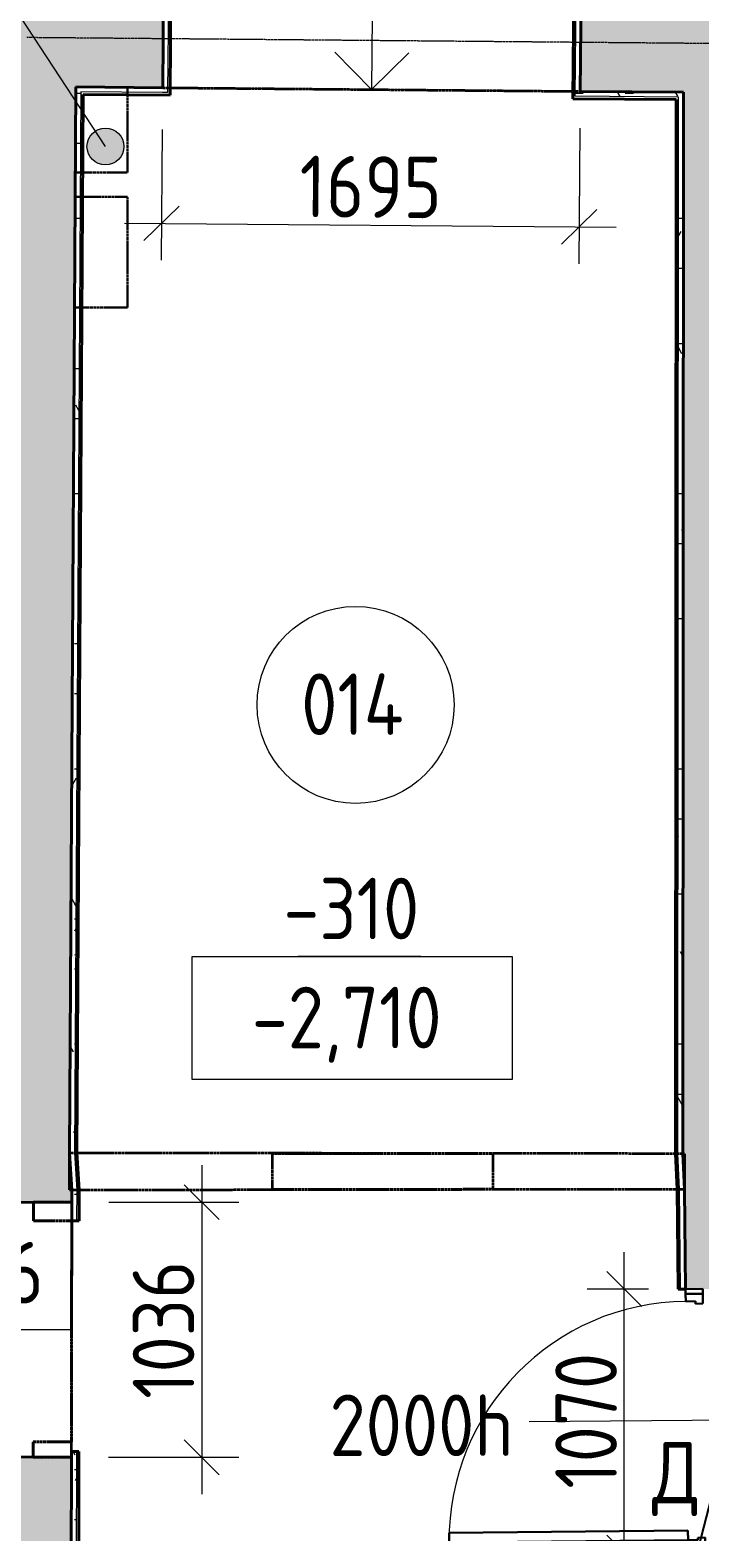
# Model space of a CAD drawing. Header units: millimetres. Extents: x 749182 to 2267578, y 70462 to 311449.
# Drawn here: x 2004853 to 2007572, y 224448 to 230546 of the extents above; entities that cross this region are included whole.
import ezdxf
from ezdxf import colors
from ezdxf.entities.mleader import LeaderData, LeaderLine
from ezdxf.math import Vec2, Vec3

# ---------------------------------------------------------------- set-up
doc = ezdxf.new("R2010")
doc.units = ezdxf.units.MM
doc.linetypes.add('ADSK_Сверху', pattern=[4.5, 3, -1.5])
doc.linetypes.add('ADSK_Снесено', pattern=[4.5, 3, -1.5])
doc.layers.get('Defpoints').update_dxf_attribs({"color": 255})
for name, color, linetype, lineweight in [('Аннотация', 7, 'Continuous', 9), ('Двери', 7, 'Continuous', 20), ('Лестницы', 7, 'Continuous', 18), ('Марки', 7, 'Continuous', 20), ('Марки дверей', 7, 'Continuous', 20), ('Марки помещений', 7, 'Continuous', 20), ('отметки', 7, 'Continuous', 20), ('Пандусы', 7, 'Continuous', 18), ('Перекрытие', 7, 'Continuous', 18), ('Размер', 7, 'Continuous', 13), ('размеры', 7, 'Continuous', 9), ('Стены', 184, 'Continuous', 40), ('Стены внутренние', 7, 'Continuous', 18), ('Стены разрез', 7, 'Continuous', 35), ('Стены штриховка', 7, 'Continuous', 18), ('Стрелки вверх', 7, 'Continuous', 18)]:
    doc.layers.add(name, color=color, linetype=linetype, lineweight=lineweight)
doc.layers.add('Линии', color=7, linetype='Continuous', lineweight=9, true_color=0x00a600)
doc.layers.add('Отметки потолка', color=253, linetype='Continuous')
doc.styles.add('GOST 2.304_new', font='isocpeur.ttf', dxfattribs={"width": 0.9, "oblique": 15})
doc.styles.add('GOST Common', font='GOST_Common.ttf', dxfattribs={"width": 0.9, "height": 350})
doc.styles.add('GOST Common_1', font='GOST_Common.ttf', dxfattribs={"width": 0.9, "height": 250})
doc.dimstyles.new('ADSK_Основной_2_5_мм_Округление_до_1_мм', dxfattribs={"dimscale": 304.8, "dimtxt": 251.428749, "dimasz": 0.463911, "dimexe": 0.492126, "dimexo": 0.492126, "dimgap": 0.098425, "dimtad": 1, "dimdec": 0, "dimdsep": 46, "dimtxsty": 'GOST Common_1', "dimblk1": 'OBLIQUE', "dimblk2": 'OBLIQUE', "dimsah": 1, "dimcen": 0.09, "dimdle": 0.492126, "dimazin": 2, "dimtfac": 1, "dimtdec": 4, "dimtix": 1, "dimtmove": 0, "dimatfit": 3, "dimfxl": 0, "dimtvp": 1, "dimtolj": 1, "dimtzin": 0, "dimlwd": 20, "dimlwe": 20, "dimarcsym": 0})
pattern_1 = [(0, (1958195.05, 210071.62), (406.4, 101.6), [33.528, -271.272, 33.528, -271.272, -1625.6]), (0, (1958195.05, 210071.62), (406.4, 101.6), [-609.6, 33.528, -576.072, 33.528, -271.272, -711.2]), (0, (1958195.05, 210071.62), (406.4, 101.6), [-1524, 33.528, -169.672, 33.528, -474.472]), (120, (1958347.45, 210122.42), (-291.18818, 301.15272), [33.528, -271.272, 33.528, -271.272, -1625.6]), (120, (1958347.45, 210122.42), (-291.18818, 301.15272), [-609.6, 33.528, -576.072, 33.528, -271.272, -711.2]), (120, (1958347.45, 210122.42), (-291.18818, 301.15272), [-1524, 33.528, -169.672, 33.528, -474.472]), (240, (1958398.25, 210325.62), (-115.21182, -402.75272), [33.528, -271.272, 33.528, -271.272, -1625.6]), (240, (1958398.25, 210325.62), (-115.21182, -402.75272), [-609.6, 33.528, -576.072, 33.528, -271.272, -711.2]), (240, (1958398.25, 210325.62), (-115.21182, -402.75272), [-1524, 33.528, -169.672, 33.528, -474.472])]

# ---------------------------------------------------------------- blocks, each defined once
blk = doc.blocks.new('Существующие стены подвал - Существующие стены подвал-614279-00 План подвала')
at = {"layer": 'Стены', "true_color": 0xc0c0c0}
h = blk.add_hatch(color=9, dxfattribs=at)
h.paths.add_polyline_path([(49329.7, 9158.6), (49871.2, 9158.6), (49875.6, 14294.9), (49329, 14292.9), (49340.7, 13116.9), (46823.6, 13096.8), (46825.5, 14679.6), (46270, 14679.6), (46224.6, 13092), (42727.9, 13086.3), (42730.1, 14665.6), (42185, 14665.6), (42201.5, 12893.6), (40707.4, 12828.9), (40703.8, 13065.5), (39413.6, 13045.8), (39406.3, 14749.4), (38599.2, 14751.8), (38614.8, 13626), (37409.2, 13633.4), (37378.7, 17812.6), (35269.2, 17807.6), (35269.9, 17507.6), (36952, 17511.6), (36985, 12975.8), (38529.6, 12970.2), (38529.6, 12441.4), (46543.8, 12521.2), (49329.7, 12548.5), (49324.4, 9158.6)])
h.paths.add_polyline_path([(49318.4, 15362.9), (49867.2, 15364.9), (49864.2, 15536.8), (53981.4, 15484.8), (53986.4, 15882.7), (49849.9, 15934.4), (49839.1, 20218.7), (53802.2, 20191.2), (53810.6, 21022.2), (49714.8, 21049.2), (49721.2, 23288.6), (49158.9, 23290.2), (49152.9, 21045.6), (48898.2, 21047.6), (48891, 20225.9), (49309.9, 20222.2), (49309.5, 19594.6), (49307.4, 15912.3), (49314.2, 15912.3), (49314.4, 15769), (49318.4, 15363.6)])
h.paths.add_polyline_path([(55639.2, 15463.8), (55634.2, 15862.2), (55119.6, 15868.6), (55114.6, 15470.4), (55634.2, 15463.9)])
h.paths.add_polyline_path([(46826.8, 15715.6), (46826.7, 15765.4), (46818.2, 15765.4), (46818, 15915.1), (46843.2, 20243.8), (47195.9, 20240.7), (47203.1, 21060.8), (46773.4, 21064.2), (46306.8, 20252.3), (46284.7, 15923), (46302, 15923), (46301.1, 15765.4), (46299.7, 15715.6), (46826.1, 15715.6)])
h.paths.add_polyline_path([(42721, 15724.6), (42731.6, 15724.6), (42731.5, 15794.1), (42720.7, 15794.1), (42720.6, 16269.6), (42716.1, 20254.9), (42157, 20230.7), (42162.3, 16051.8), (42173.5, 15889.7), (42175, 15724.6), (42720.7, 15724.6)])
h.paths.add_polyline_path([(39401.8, 15799.5), (39401.8, 15904.1), (39405.7, 16051.8), (39393.4, 20368.1), (38521, 20373.6), (38585.5, 15803.5), (38603.2, 15801.8), (39401.4, 15799.5)])
h.paths.add_polyline_path([(49314.4, 15912.3), (49314.4, 15912.3), (49839.1, 15933.9)])
h.paths.add_polyline_path([(18025.7, 17309.8), (18944.1, 17310.7), (18400.6, 17521.8), (18877.9, 17347.6), (18215.2, 17715.5), (18045.3, 17666.4), (18045.3, 17820.5), (18945.3, 18219.8), (18945.3, 18187), (18978.7, 18187), (18978.4, 18768.6), (18945.3, 18768.3), (18945.3, 18252.7), (18045.3, 18741.2), (18045.3, 18759.5), (18012.3, 18759.1), (18025.7, 17310.2)])
h.paths.add_polyline_path([(18945.3, 17310.7), (18979.1, 17310.7), (18978.6, 17677), (18945.3, 17677), (18945.3, 17310.7)])
h.paths.add_polyline_path([(30789.2, 17377.9), (31843.5, 17390.5), (31825.3, 18779.6), (30788.4, 18769.2), (30789.1, 18187), (30842.4, 18187), (30842.4, 17677), (30789, 17677), (30789.2, 17383.9)])
h.paths.add_polyline_path([(13924.8, 17539.6), (13924.8, 17839.6), (11328.3, 17866.9), (11334.1, 20457.8), (11045.8, 20457.8), (11006.9, 17570.3), (13341.6, 17545.7)])
h.paths.add_polyline_path([(30787.7, 20077.3), (31807.9, 20118.6), (31804.3, 20361.2), (31797.1, 20361.3), (31804.3, 20393.2), (30787.5, 20395.3), (30787.7, 20079.5)])
h.paths.add_polyline_path([(17999.4, 20144), (18045.3, 20144.5), (18045.3, 20154.1), (18294.9, 20208.5), (18424, 20369.1), (17997.2, 20378.1), (17999.3, 20153.6)])
h.paths.add_polyline_path([(18945.3, 20153.3), (18977.6, 20153.6), (18977.5, 20357.5), (18945.3, 20357.5), (18945.3, 20153.6)])
h.paths.add_polyline_path([(55638.7, 20178.5), (55591.1, 21010.4), (55070.5, 21013.9), (55062.1, 20182.5), (55638.7, 20178.5)])
h.paths.add_polyline_path([(49178.9, 26805.3), (49175.3, 28869.1), (49172.8, 28868.6), (49172.1, 28239.6), (49168.3, 26805.4), (49172.8, 26805.4)])
h.paths.add_polyline_path([(49731.2, 26803.8), (49736.5, 28675), (49733.6, 28674.3), (49717.7, 28675), (49717.6, 28706.4), (49685.6, 28706.7), (49684.9, 28661.7), (49672.8, 28658.6), (49178.9, 26805.3), (49714.8, 26803.8)])
h.paths.add_polyline_path([(55598.8, 28619.1), (55555.4, 28936.1), (49736.7, 28987.5), (49721.2, 34397.5), (49675.7, 34396.8), (49676, 34273.9), (49283.2, 33202), (49633.4, 29643.5), (49684.6, 29318.6), (49684.9, 29120), (49652.2, 28970.5), (49685.2, 28976.6), (49685.6, 28956.7), (49736.7, 28956.3), (49736.5, 28675), (55591.1, 28619.2)])
h.paths.add_polyline_path([(49145.3, 28868.6), (49145.3, 28868.8), (49175.3, 28874.8), (49165.7, 34395.9), (49122.2, 34395.8), (49126.1, 32975.3), (49132.5, 32975.4), (49136.2, 32800.6), (49144.2, 28868.6)])
h.paths.add_polyline_path([(49119.2, 35465.8), (49718.1, 35466.9), (49714.8, 36618.6), (55501.3, 36571.4), (55506.2, 37173.9), (48705, 37218.3), (48702.3, 36625.7), (49116, 36624.1), (49119, 35554.6)])
h.paths.add_polyline_path([(47702.3, 36629.7), (47705, 37224.8), (46597.1, 37232.1), (46594.2, 36634.1), (47702.1, 36629.7)])
at = {"layer": 'Стены'}
for p, q in [((46826.8, 15715.6), (46826.7, 15639.7)), ((46826.7, 15639.6), (46826.1, 15197.6))]:
    blk.add_line(p, q, dxfattribs=at)
at = {"layer": 'Стены разрез'}
for p, q in [((47195.9, 20240.7), (47203.1, 21060.8)), ((48898.2, 21047.6), (48891, 20225.9)), ((46818, 15915.1), (46843.2, 20243.8)), ((46843.2, 20243.8), (47195.9, 20240.7)), ((48891, 20225.9), (49309.9, 20222.2)), ((49309.9, 20222.2), (49307.4, 15912.3)), ((46818.2, 15765.4), (46818, 15915.1)), ((49307.4, 15912.3), (49314.2, 15912.3)), ((49314.2, 15912.3), (49314.4, 15769)), ((46826.8, 15765.4), (46818.2, 15765.4)), ((46826.8, 15715.6), (46826.8, 15765.4)), ((49314.4, 15769), (49318.4, 15362.9)), ((46299.7, 15715.6), (46826.8, 15715.6)), ((46825.5, 14679.6), (46270, 14679.6)), ((46823.6, 13096.8), (46825.5, 14679.6))]:
    blk.add_line(p, q, dxfattribs=at)
blk = doc.blocks.new('Существующие перегородки подвал 2 - Существующие перегородки подвал 2-625373-00 План подвала')
at = {"layer": 'Стены', "color": 0, "linetype": 'ADSK_Снесено'}
for p, q in [((48088.6, 15913.6), (48535.6, 15913.1)), ((48535.8, 15767.9), (47641.8, 15766.6))]:
    blk.add_line(p, q, dxfattribs=at)
at = {"layer": 'Стены разрез', "color": 0, "linetype": 'ADSK_Снесено'}
for p, q in [((48088.6, 15913.6), (46818, 15915.1)), ((46818, 15915.1), (46818.2, 15765.4)), ((47641.6, 15913), (48088.6, 15913.6)), ((47641.8, 15766.6), (47641.6, 15913)), ((49314.2, 15912.3), (48535.6, 15913.1)), ((48535.6, 15913.1), (48535.8, 15767.9)), ((49314.4, 15769), (49314.2, 15912.3)), ((46818.2, 15765.4), (47641.8, 15766.6)), ((48535.8, 15767.9), (49314.4, 15769))]:
    blk.add_line(p, q, dxfattribs=at)
blk = doc.blocks.new('Новые проёмы подвал - Новые проёмы подвал-999150-00 План подвала')
at = {"layer": 'Стены', "color": 0, "linetype": 'ADSK_Снесено'}
for p, q in [((46671.6, 15639.6), (46671.6, 15715.6)), ((46826.8, 15715.6), (46826.7, 15639.7)), ((46671.6, 15639.6), (46826.7, 15639.6)), ((46826.7, 15639.6), (46825.6, 14742.6)), ((46826.7, 15639.6), (46826.1, 15197.6)), ((46670.6, 14679.6), (46670.6, 14742.6)), ((46825.6, 14742.6), (46670.6, 14742.6))]:
    blk.add_line(p, q, dxfattribs=at)
at = {"layer": 'Стены разрез', "color": 0, "linetype": 'ADSK_Снесено'}
for p, q in [((47203.1, 21060.8), (47195.9, 20240.7)), ((48891, 20225.9), (48898.2, 21047.6)), ((47195.9, 20240.7), (48891, 20225.9)), ((46826.8, 15715.6), (46671.6, 15715.6)), ((46671.6, 15715.6), (46671.6, 15639.6)), ((46826.7, 15639.6), (46826.8, 15715.6)), ((46671.6, 15639.6), (46826.7, 15639.6)), ((46825.6, 14742.6), (46670.6, 14742.6)), ((46670.6, 14742.6), (46670.6, 14679.6)), ((46825.5, 14679.6), (46825.6, 14742.6)), ((46670.6, 14679.6), (46825.5, 14679.6))]:
    blk.add_line(p, q, dxfattribs=at)
blk = doc.blocks.new('AC_Дверь_Однопольная_Стальная - Д-10п 1070х2000h-1983213-00 План подвала')
at = {"layer": 'Двери', "color": 5, "linetype": 'Continuous', "lineweight": 30, "true_color": 0x0000ff}
for p, q in [((-485, 1245), (-445, 1245)), ((-485, 275), (-485, 1245)), ((-445, 1245), (-445, 275)), ((-535, 275), (-515, 275)), ((-535, 205), (-535, 275)), ((-515, 275), (-485, 275)), ((-515, 205), (-515, 275)), ((-515, 275), (-515, 205)), ((-445, 275), (-485, 275)), ((-485, 275), (-485, 235)), ((485, 275), (515, 275)), ((485, 235), (485, 275)), ((515, 275), (515, 205)), ((515, 275), (535, 275)), ((515, 205), (515, 275)), ((535, 275), (535, 205)), ((-515, 205), (-535, 205)), ((-475, 205), (-515, 205)), ((-485, 235), (-475, 235)), ((-475, 235), (-475, 205)), ((475, 235), (485, 235)), ((475, 205), (475, 235)), ((515, 205), (475, 205)), ((535, 205), (515, 205))]:
    blk.add_line(p, q, dxfattribs=at)
at = {"layer": 'Двери', "color": 5, "linetype": 'Continuous', "true_color": 0x0000ff}
blk.add_arc((-485, 275), 970, 0, 90, dxfattribs=at)
blk = doc.blocks.new('ADSK_Марка_Помещение_ОдноЗначение - Номер-247393-00 План подвала')
at = {"layer": 'Марки помещений'}
blk.add_circle((0, 0), 4, dxfattribs=at)
blk = doc.blocks.new('_Oblique')
at = {"color": 0, "linetype": 'ByBlock', "lineweight": -2}
blk.add_line((-0.5, -0.5), (0.5, 0.5), dxfattribs=at)
blk = doc.blocks.new('*D1883')
at = {"layer": 'Defpoints', "color": 0, "lineweight": 20, "transparency": 16777216}
for p in [(2007264.7, 225434.5), (2007513.5, 225434.5), (2007524.1, 224364.5)]:
    blk.add_point(p, dxfattribs=at)
at = {"layer": 'размеры', "color": 0, "lineweight": 20, "transparency": 16777216}
for p, q in [((2007264.7, 224214.5), (2007264.7, 225584.5)), ((2007363.5, 225434.5), (2007114.7, 225434.5)), ((2007374.1, 224364.5), (2007114.7, 224364.5))]:
    blk.add_line(p, q, dxfattribs=at)
at = {"layer": 'размеры', "color": 0, "lineweight": 20, "transparency": 16777216, "xscale": 141.4, "yscale": 141.4, "zscale": 141.4}
for p, rotation in [((2007264.7, 225434.5), 90), ((2007264.7, 224364.5), 270)]:
    blk.add_blockref('_Oblique', p, dxfattribs=dict(at, rotation=rotation))
at = {"layer": 'размеры', "color": 0, "lineweight": 20, "transparency": 16777216, "insert": (2007109.7, 224899.5), "char_height": 250, "width": 593.201, "attachment_point": 5, "rotation": 90, "style": 'GOST Common_1'}
blk.add_mtext('\\A1;1070', dxfattribs=at)
blk = doc.blocks.new('*D1842')
at = {"layer": 'Defpoints', "color": 0, "lineweight": 20, "transparency": 16777216}
for p in [(2005390.8, 230292.3), (2007086.1, 230297.5), (2007081.5, 229747.2)]:
    blk.add_point(p, dxfattribs=at)
at = {"layer": 'размеры', "color": 0, "lineweight": 20, "transparency": 16777216}
for p, q in [((2005389.5, 230142.3), (2005385.1, 229611.4)), ((2007084.8, 230147.5), (2007080.2, 229597.2)), ((2005236.3, 229762.6), (2007231.5, 229745.9))]:
    blk.add_line(p, q, dxfattribs=at)
at = {"layer": 'размеры', "color": 0, "lineweight": 20, "transparency": 16777216, "xscale": 141.4, "yscale": 141.4, "zscale": 141.4}
for p, rotation in [((2005386.3, 229761.4), 179.5204621644345), ((2007081.5, 229747.2), 359.5204621644344)]:
    blk.add_blockref('_Oblique', p, dxfattribs=dict(at, rotation=rotation))
at = {"layer": 'размеры', "color": 0, "lineweight": 20, "transparency": 16777216, "insert": (2006235.2, 229909.3), "char_height": 250, "width": 700.591, "attachment_point": 5, "rotation": 359.52046, "style": 'GOST Common_1'}
blk.add_mtext('\\A1;1695', dxfattribs=at)
blk = doc.blocks.new('*D1844')
at = {"layer": 'Defpoints', "color": 0, "lineweight": 20, "transparency": 16777216}
for p in [(2005021.8, 225787.2), (2005020.6, 224751.2), (2005549.4, 224751.2)]:
    blk.add_point(p, dxfattribs=at)
at = {"layer": 'размеры', "color": 0, "lineweight": 20, "transparency": 16777216}
for p, q in [((2005549.4, 225937.2), (2005549.4, 224601.2)), ((2005171.8, 225787.2), (2005699.4, 225787.2)), ((2005170.6, 224751.2), (2005699.4, 224751.2))]:
    blk.add_line(p, q, dxfattribs=at)
at = {"layer": 'размеры', "color": 0, "lineweight": 20, "transparency": 16777216, "xscale": 141.4, "yscale": 141.4, "zscale": 141.4}
for p, rotation in [((2005549.4, 225787.2), 90), ((2005549.4, 224751.2), 270)]:
    blk.add_blockref('_Oblique', p, dxfattribs=dict(at, rotation=rotation))
at = {"layer": 'размеры', "color": 0, "lineweight": 20, "transparency": 16777216, "insert": (2005394.4, 225269.2), "char_height": 250, "width": 700.591, "attachment_point": 5, "rotation": 90, "style": 'GOST Common_1'}
blk.add_mtext('\\A1;1036', dxfattribs=at)
blk = doc.blocks.new('Высотные отметки - Рамка-5093-00 План подвала')
at = {"layer": 'Аннотация'}
for p, q in [((-6.5, 0), (-6.5, 5)), ((-6.5, 5), (6.5, 5)), ((6.5, 5), (6.5, 0)), ((6.5, 0), (-6.5, 0))]:
    blk.add_line(p, q, dxfattribs=at)
blk = doc.blocks.new('ADSK_Марка_Перекрытие - Экземпляр_ADSK_Позиция-177290-00 План подвала')
at = {"layer": 'Марки'}
blk.add_line((-2.5, 0), (2.5, 0), dxfattribs=at)
blk = doc.blocks.new('_DotSmall')
at = {"color": 0, "linetype": 'ByBlock', "lineweight": 35, "const_width": 0.5}
blk.add_lwpolyline([(-0.0625, 0, 1), (0.0625, 0, 1)], format="xyb", close=True, dxfattribs=at)

msp = doc.modelspace()

# ---------------------------------------------------------------- hatches: boundary and pattern name
at = {"layer": 'Аннотация', "lineweight": 9}
h = msp.add_hatch(color=0, dxfattribs=at)
edge = h.paths.add_edge_path()
edge.add_arc((2005158.55, 230073.615), 75, 0, 360)
at = {"layer": 'Стены внутренние', "lineweight": 9}
h = msp.add_hatch(dxfattribs=at)
h.set_pattern_fill('FP_2', color=0, style=0, pattern_type=2)
h.set_pattern_definition(pattern_1)
h.paths.add_polyline_path([(2005410.7866, 230292.154), (2005417.8185, 231152.3081), (2005397.9865, 231152.4655), (2005390.9547, 230292.3213)])
h = msp.add_hatch(dxfattribs=at)
h.set_pattern_fill('FP_2', color=0, style=0, pattern_type=2)
h.set_pattern_definition(pattern_1)
h.paths.add_polyline_path([(2007085.8948, 230277.4784), (2007093.2684, 231139.2261), (2007073.4443, 231139.4012), (2007065.8955, 230277.6536), (2007073.4443, 230277.5875)])
h = msp.add_hatch(dxfattribs=at)
h.set_pattern_fill('FP_2', color=0, style=0, pattern_type=2)
h.set_pattern_definition(pattern_1)
h.paths.add_polyline_path([(2005013.0388, 225986.6903), (2005033.0422, 225987.2227), (2005058.0653, 230295.2418), (2005038.1242, 230295.2413), (2005013.1671, 226008.735)])
h = msp.add_hatch(dxfattribs=at)
h.set_pattern_fill('FP_2', color=0, style=0, pattern_type=2)
h.set_pattern_definition(pattern_1)
h.paths.add_polyline_path([(2007504.9497, 230273.8076), (2007504.9616, 230293.8082), (2007086.0623, 230296.6001), (2007086.0699, 230277.4769), (2007504.9438, 230273.8076)])
h.paths.add_polyline_path([(2005390.7873, 230292.3213), (2005390.9547, 230312.3265), (2005038.2407, 230315.4162), (2005038.2407, 230295.4154), (2005390.2995, 230292.3256)])
h = msp.add_hatch(dxfattribs=at)
h.set_pattern_fill('FP_2', color=0, style=0, pattern_type=2)
h.set_pattern_definition(pattern_1)
h.paths.add_polyline_path([(2007502.4022, 225983.8917), (2007503.0093, 227006.2329), (2007504.9438, 230273.8076), (2007484.9498, 230273.8076), (2007482.4023, 225983.9142)])
h = msp.add_hatch(dxfattribs=at)
h.set_pattern_fill('FP_2', color=0, style=0, pattern_type=2)
h.set_pattern_definition(pattern_1)
h.paths.add_polyline_path([(2005018.6443, 223188.3982), (2005038.6445, 223188.5577), (2005040.5864, 224774.9377), (2005020.5864, 224774.9622), (2005018.6444, 223188.474)])
h.paths.add_polyline_path([(2005041.7326, 225711.2417), (2005041.8865, 225837.0421), (2005021.8865, 225836.9992), (2005021.8865, 225711.266), (2005023.94, 225711.2635)])
h = msp.add_hatch(dxfattribs=at)
h.set_pattern_fill('FP_2', color=0, style=0, pattern_type=2)
h.set_pattern_definition(pattern_1)
h.paths.add_polyline_path([(2007515.7321, 223188.3145), (2007535.7315, 223188.474), (2007523.3475, 224364.5335), (2007504.0767, 224364.3425), (2007515.7305, 223188.474)])
h.paths.add_polyline_path([(2007493.4727, 225434.2899), (2007513.4649, 225435.1819), (2007509.2403, 225840.5932), (2007489.457, 225839.4769), (2007493.4707, 225434.4881)])

# ---------------------------------------------------------------- linework, layer by layer
at = {"layer": 'Аннотация', "color": 0, "lineweight": 9}
msp.add_line((2005158.55, 230073.615), (2004092.4138, 231703.7115), dxfattribs=at)
msp.add_circle((2005158.55, 230073.615), 75, dxfattribs=at)
at = {"layer": 'Лестницы', "color": 0}
msp.add_line((2007056.0711, 230297.7401), (2005420.9536, 230312.0634), dxfattribs=at)
at = {"layer": 'Линии', "color": 0, "linetype": 'ADSK_Сверху', "lineweight": 30}
for p, q in [((2005038.2407, 230315.4162), (2005036.2211, 229968.5325)), ((2005248.5408, 230313.574), (2005038.2407, 230315.4162)), ((2005248.5408, 229968.5325), (2005248.5408, 230313.574)), ((2005036.2211, 229968.5325), (2005248.5408, 229968.5325)), ((2005035.6389, 229868.5325), (2005033.0247, 229419.5173)), ((2005248.5408, 229868.5325), (2005035.6389, 229868.5325)), ((2005248.5408, 229419.5173), (2005248.5408, 229868.5325)), ((2005033.0247, 229419.5173), (2005248.5408, 229419.5173))]:
    msp.add_line(p, q, dxfattribs=at)
at = {"layer": 'Марки дверей', "color": 0}
msp.add_line((2007793.7602, 224902.2397), (2006878.3677, 224895.2441), dxfattribs=at)
at = {"layer": 'Пандусы', "color": 0}
for p, q in [((2005021.1915, 225787.2478), (2005021.1915, 225711.5129)), ((2005021.1915, 225711.2478), (2005021.1915, 225269.2478)), ((2005021.1915, 225269.2478), (2005021.1915, 224774.9615))]:
    msp.add_line(p, q, dxfattribs=at)
at = {"layer": 'Перекрытие', "linetype": 'ADSK_Сверху'}
msp.add_line((2004839.4119, 230517.1656), (2007705.0793, 230492.0629), dxfattribs=at)
at = {"layer": 'Перекрытие'}
for p, q in [((2007056.0711, 230297.7404), (2005420.9536, 230312.0637)), ((2005021.7325, 225711.2478), (2005021.1915, 225269.2478))]:
    msp.add_line(p, q, dxfattribs=at)
at = {"layer": 'размеры', "color": 0, "lineweight": 20}
msp.add_line((2005019.6103, 225269.2304), (2004467.0065, 225269.2304), dxfattribs=at)
at = {"layer": 'Стены внутренние', "color": 0, "lineweight": 40}
for p, q in [((2005397.8191, 231132.4662), (2005390.9547, 230312.3265)), ((2005420.7863, 230292.0703), (2005427.8182, 231132.2322)), ((2007063.4446, 231139.4888), (2007055.8083, 230267.7416)), ((2007086.0699, 230297.4776), (2007093.2684, 231119.2412)), ((2005038.2407, 230315.4162), (2005013.0388, 225986.6903)), ((2005390.9547, 230312.3265), (2005038.2407, 230315.4162)), ((2005043.0439, 225987.4889), (2005068.065, 230285.1538)), ((2005068.065, 230285.1538), (2005420.7018, 230282.0648)), ((2005420.7018, 230282.0648), (2005420.7894, 230292.0702)), ((2007504.9616, 230293.8082), (2007086.0699, 230297.4776)), ((2007502.4022, 225983.8917), (2007504.9616, 230293.8082)), ((2007055.8083, 230267.7416), (2007474.9439, 230264.07)), ((2007474.9439, 230264.07), (2007472.4018, 225983.1636)), ((2005013.0388, 225986.6903), (2005021.8865, 225837.0132)), ((2005051.8876, 225837.8808), (2005043.0439, 225987.4889)), ((2007472.4018, 225983.1636), (2007479.4541, 225839.7138)), ((2007509.4468, 225840.5993), (2007502.4022, 225983.8917)), ((2005021.8865, 225837.0132), (2005021.7326, 225711.2662)), ((2005051.7325, 225711.2295), (2005051.8876, 225837.8808)), ((2007479.4541, 225839.7138), (2007483.4732, 225434.1908)), ((2007513.4717, 225434.4881), (2007509.4468, 225840.5993)), ((2005021.7326, 225711.2662), (2005051.7325, 225711.2295)), ((2007483.4732, 225434.1908), (2007513.4717, 225434.4881)), ((2005020.5864, 224774.9622), (2005018.6198, 223168.3974)), ((2005050.5864, 224774.9255), (2005020.5864, 224774.9622)), ((2005048.6568, 223198.6379), (2005050.5864, 224774.9255))]:
    msp.add_line(p, q, dxfattribs=at)
at = {"layer": 'Стены штриховка', "color": 0}
for p, q in [((2005417.8185, 231132.3102), (2005410.7866, 230292.154)), ((2007065.8955, 230277.6536), (2007073.4443, 231139.4012)), ((2005058.1236, 230295.2413), (2005033.0422, 225987.2227)), ((2005390.7874, 230292.3272), (2005058.1236, 230295.2413)), ((2005410.7866, 230292.154), (2005390.7873, 230292.3213)), ((2007484.9498, 230273.9828), (2007065.8955, 230277.6536)), ((2007482.402, 225983.4063), (2007484.9498, 230273.9828)), ((2005033.0422, 225987.2227), (2005041.8872, 225837.5916)), ((2007489.4517, 225840.009), (2007482.402, 225983.4063)), ((2005041.8872, 225837.5916), (2005041.7326, 225711.2417)), ((2007493.4727, 225434.2899), (2007489.4517, 225840.009)), ((2005040.5864, 224774.9377), (2005038.6445, 223188.5577))]:
    msp.add_line(p, q, dxfattribs=at)
at = {"layer": 'Стрелки вверх', "color": 0}
for p, q in [((2006240.9803, 230604.8916), (2006238.3525, 230304.9035)), ((2006238.3521, 230304.9035), (2006089.6721, 230456.2113)), ((2006238.3528, 230304.9035), (2006389.6606, 230453.5835))]:
    msp.add_line(p, q, dxfattribs=at)

# ---------------------------------------------------------------- block references
at = {"layer": 'Двери', "color": 0, "rotation": 90.56782857961701}
msp.add_blockref('AC_Дверь_Однопольная_Стальная - Д-10п 1070х2000h-1983213-00 План подвала', (2007793.7602, 224902.2397), dxfattribs=at)
at = {"layer": 'Марки', "color": 0, "xscale": 99.99999999999993, "yscale": 99.99999999999993, "zscale": 99.99999999999993}
msp.add_blockref('ADSK_Марка_Перекрытие - Экземпляр_ADSK_Позиция-177290-00 План подвала', (2006188.9088, 226786.6205), dxfattribs=at)
at = {"layer": 'Марки помещений', "color": 0, "xscale": 99.99999999999993, "yscale": 99.99999999999993, "zscale": 99.99999999999993}
msp.add_blockref('ADSK_Марка_Помещение_ОдноЗначение - Номер-247393-00 План подвала', (2006173.9866, 227806.2216), dxfattribs=at)
at = {"layer": 'отметки', "color": 0, "lineweight": 20, "xscale": 99.99999999999993, "yscale": 99.99999999999993, "zscale": 99.99999999999993}
msp.add_blockref('Высотные отметки - Рамка-5093-00 План подвала', (2006160.0469, 226285.0763), dxfattribs=at)
at = {"layer": 'Стены'}
msp.add_blockref('Существующие стены подвал - Существующие стены подвал-614279-00 План подвала', (1958195.046, 210071.6162), dxfattribs=at)
at = {"layer": 'Стены', "color": 0, "linetype": 'ADSK_Снесено'}
for name in ['Новые проёмы подвал - Новые проёмы подвал-999150-00 План подвала', 'Существующие перегородки подвал 2 - Существующие перегородки подвал 2-625373-00 План подвала']:
    msp.add_blockref(name, (1958195.046, 210071.6162), dxfattribs=at)

# ---------------------------------------------------------------- texts
at = {"layer": 'Марки дверей', "color": 0, "lineweight": 9, "char_height": 250, "attachment_point": 1, "style": 'GOST Common'}
for s, insert, width in [('2000h', (2006068.3677, 225006.1712), 974.050312), ('\\fGOST Common|b0|i0|c204|p34|;\\W.9;Д', (2007377.781, 224813.9723), 245.316375)]:
    msp.add_mtext(s, dxfattribs=dict(at, insert=insert, width=width))
at = {"layer": 'Марки помещений', "color": 0, "lineweight": 9, "insert": (2005953.0294, 227933.9466), "char_height": 250, "width": 548.35425, "attachment_point": 1, "style": 'GOST Common'}
msp.add_mtext('014', dxfattribs=at)
at = {"layer": 'отметки', "color": 0, "lineweight": 20, "insert": (2005752.7418, 226661.7834), "char_height": 250, "width": 977.532294, "attachment_point": 1, "line_spacing_factor": 1.022761, "style": 'GOST Common'}
msp.add_mtext('-2,710', dxfattribs=at)
at = {"layer": 'Отметки потолка', "color": 0, "lineweight": 9, "insert": (2005880.828, 227104.458), "char_height": 250, "width": 721.51875, "attachment_point": 1, "style": 'GOST Common'}
msp.add_mtext('-310', dxfattribs=at)
at = {"layer": 'размеры', "color": 0, "lineweight": 20, "insert": (2004574.8551, 225625.9375), "char_height": 250, "width": 404.288048, "attachment_point": 1, "line_spacing_factor": 1.022761, "style": 'GOST Common'}
msp.add_mtext('1:6', dxfattribs=at)

# ---------------------------------------------------------------- dimensions: what is measured, and where the dimension line sits
at = {"layer": 'размеры', "color": 0, "lineweight": 20}
for base, p1, p2, angle, override, picture, middle in [((2007081.4641, 229747.1837), (2005390.7873, 230292.3213), (2007086.0699, 230297.4773), 359.52046216, {"dimpost": '<>', "dimfxl": 1695.290476}, '*D1842', (2006235.201, 229909.2721)), ((2005549.3774, 224751.2478), (2005021.8256, 225787.2478), (2005020.5574, 224751.2478), 90, {"dimpost": '<>', "dimfxl": 1036.000776}, '*D1844', (2005394.3774, 225269.2478)), ((2007264.7264, 225434.4881), (2007524.0758, 224364.5407), (2007513.4717, 225434.4881), 90, {"dimpost": '<>', "dimfxl": 1070}, '*D1883', (2007109.7264, 224899.5144))]:
    dim = msp.add_linear_dim(base=base, p1=p1, p2=p2, angle=angle, dimstyle='ADSK_Основной_2_5_мм_Округление_до_1_мм', override=override, dxfattribs=at)
    dim.commit()
    dim.dimension.update_dxf_attribs({"geometry": picture, "text_midpoint": middle})

# ---------------------------------------------------------------- leaders
at = {"layer": 'Размер', "color": 0, "ltscale": 20}
ml = msp.add_multileader_mtext('Standard', dxfattribs=at)
ml.set_content('\\A1;РМ-10', style='GOST 2.304_new')
ml.set_leader_properties()
ml.set_arrow_properties(name='DOTSMALL')
ml.build(insert=Vec2(0, 0))
ml.multileader.update_dxf_attribs({"text_left_attachment_type": 6, "text_right_attachment_type": 6, "dogleg_length": 1, "arrow_head_size": 100})
ctx = ml.context
ctx.base_point, ctx.char_height, ctx.arrow_head_size, ctx.landing_gap_size, ctx.plane_origin = Vec3(2005000.4875, 221489.008), 500, 100, 0, Vec3(1984640.1886, 368057.6305)
ctx.left_attachment, ctx.right_attachment, ctx.text_align_type = 6, 6, 1
notes = []
notes.append((ctx, [(0, (1, 1, 0), (2006818.4367, 221489.008), (-1, 0), 20, [(0, [(2007698.5975, 224900.6637)], 0, [])])]))
ctx.mtext.insert, ctx.mtext.rotation, ctx.mtext.width, ctx.mtext.alignment, ctx.mtext.flow_direction = Vec3(2005899.4621, 222089.008), 6.283185307, 1286.674802, 2, 5
for ctx, leaders in notes:
    for number, flags, end, landing, length, lines in leaders:
        leader = LeaderData()
        leader.index, (leader.has_last_leader_line, leader.has_dogleg_vector, leader.attachment_direction) = number, flags
        leader.last_leader_point, leader.dogleg_vector, leader.dogleg_length = Vec3(end), Vec3(landing), length
        for number, points, colour, breaks in lines:
            line = LeaderLine()
            line.index, line.vertices, line.color, line.breaks = number, Vec3.list(points), colors.encode_raw_color(colour), breaks
            leader.lines.append(line)
        ctx.leaders.append(leader)

doc.saveas('drawing.dxf')
